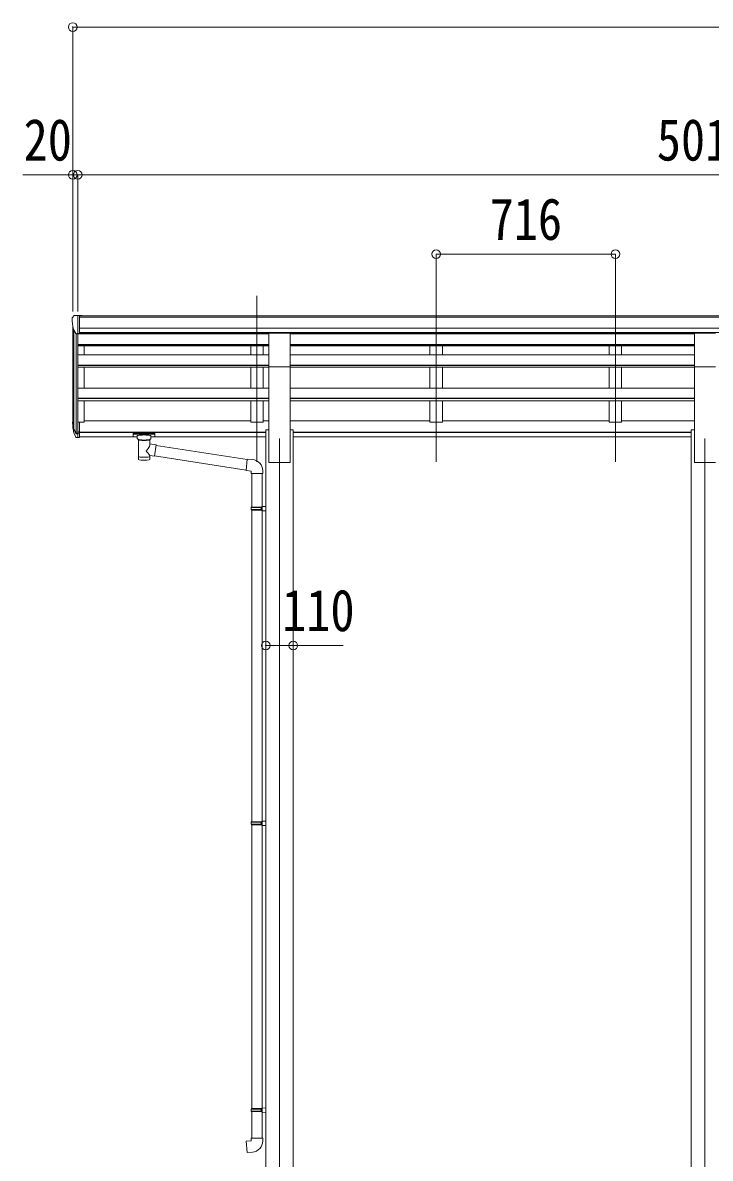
# Model space of a CAD drawing. Units: millimetres at full size. Extents: x -9783 to 9892, y -6828 to 6752.
# Drawn here: x -2835 to -88, y -3878 to 655 of the extents above; entities that cross this region are included whole.
import ezdxf
from ezdxf.enums import TextEntityAlignment as Align

# ---------------------------------------------------------------- set-up
doc = ezdxf.new("R2010")
doc.units = ezdxf.units.MM
doc.header["$LTSCALE"] = 35
doc.header["$PDMODE"] = 32
doc.header["$PDSIZE"] = 35
for name, color, linetype, lineweight in [('0-1_本体', 4, 'Continuous', 9), ('0-2_部品', 7, 'Continuous', 9), ('0-8_PARTS2', 2, 'Continuous', 9), ('0-A_寸法', 6, 'Continuous', 9)]:
    doc.layers.add(name, color=color, linetype=linetype, lineweight=lineweight)
doc.styles.add('ＭＳ ゴシック', font='')
doc.styles.get('ＭＳ ゴシック').set_extended_font_data('MS Gothic')

msp = doc.modelspace()

# ---------------------------------------------------------------- linework, layer by layer
at = {"layer": '0-1_本体'}
for p, q in [((-2608.66, -515.36), (2390.34, -515.36)), ((-2608.66, -520.71), (2390.34, -520.71)), ((-2635.16, -941.2), (-2635.16, -552.11)), ((-2630.88, -570.91), (-2630.88, -965.47)), ((-2621.16, -586.26), (-2621.16, -983.47)), ((-2615.16, -585.74), (-2615.16, -939.03)), ((-2615.16, -587.26), (-1851.66, -587.26)), ((-2608.66, -564.23), (2390.34, -564.24)), ((-2608.66, -581.91), (2390.34, -581.91)), ((-1851.66, -584.28), (-2608.66, -584.28)), ((-1924.16, -584.28), (-1924.16, -587.26)), ((-1874.16, -584.28), (-1874.16, -587.26)), ((-1766.66, -584.28), (-151.66, -584.28)), ((-1766.66, -587.26), (-151.66, -587.26)), ((-1208.16, -584.28), (-1208.16, -587.26)), ((-1158.16, -584.28), (-1158.16, -587.26)), ((-492.16, -584.28), (-492.16, -587.26)), ((-442.16, -584.28), (-442.16, -587.26)), ((-2615.16, -629.26), (-1851.66, -629.26)), ((-2615.16, -630.95), (-1851.66, -630.95)), ((-2615.16, -634.63), (-1851.66, -634.63)), ((-2590.16, -670.6), (-2590.16, -634.63)), ((-1924.16, -634.63), (-1924.16, -670.6)), ((-1874.16, -634.63), (-1874.16, -670.6)), ((-1766.66, -629.26), (-151.66, -629.26)), ((-1766.66, -630.95), (-151.66, -630.95)), ((-1766.66, -634.63), (-151.66, -634.63)), ((-1208.16, -634.63), (-1208.16, -670.6)), ((-1158.16, -634.63), (-1158.16, -670.6)), ((-492.16, -634.63), (-492.16, -670.6)), ((-442.16, -634.63), (-442.16, -670.6)), ((-2615.16, -670.6), (-1851.66, -670.6)), ((-1766.66, -670.6), (-151.66, -670.6)), ((-2615.16, -711.23), (-1851.66, -711.23)), ((-2615.16, -712.9), (-1851.66, -712.9)), ((-2615.16, -719.69), (-1851.66, -719.69)), ((-2590.16, -803.88), (-2590.16, -719.69)), ((-1924.16, -719.69), (-1924.16, -803.88)), ((-1874.16, -719.69), (-1874.16, -803.88)), ((-1851.66, -1100.47), (-1851.66, -718.14)), ((-1766.66, -711.23), (-151.66, -711.23)), ((-1766.66, -712.9), (-151.66, -712.9)), ((-1766.66, -1100.47), (-1766.66, -718.14)), ((-1766.66, -719.69), (-151.66, -719.69)), ((-1208.16, -719.69), (-1208.16, -803.88)), ((-1158.16, -719.69), (-1158.16, -803.88)), ((-492.16, -719.69), (-492.16, -803.88)), ((-442.16, -719.69), (-442.16, -803.88)), ((-151.66, -1100.47), (-151.66, -718.14)), ((-2615.16, -803.88), (-1851.66, -803.88)), ((-1766.66, -803.88), (-151.66, -803.88)), ((-2615.16, -843.02), (-1851.66, -843.02)), ((-2615.16, -844.7), (-1851.66, -844.7)), ((-2615.16, -854.33), (-1851.66, -854.33)), ((-2590.16, -939.86), (-2590.16, -855.57)), ((-1924.16, -855.57), (-1924.16, -939.86)), ((-1766.66, -843.02), (-151.66, -843.02)), ((-1766.66, -844.7), (-151.66, -844.7)), ((-1766.66, -854.33), (-151.66, -854.33)), ((-1208.16, -854.33), (-1208.16, -939.86)), ((-492.16, -854.33), (-492.16, -939.86)), ((-2608.66, -939.86), (-2590.16, -939.86)), ((-2590.16, -934.64), (-1924.16, -934.64)), ((-1874.16, -934.64), (-1851.66, -934.64)), ((-1766.66, -934.64), (-1208.16, -934.64)), ((-1158.16, -934.64), (-492.16, -934.64)), ((-442.16, -934.64), (-151.66, -934.64)), ((-2608.66, -978.94), (-1864.16, -978.94)), ((-2608.66, -980.33), (-1864.16, -980.33)), ((-1864.16, -970.47), (-1851.66, -970.47)), ((-1864.16, -970.47), (-1864.16, -4450.46)), ((-1766.66, -970.47), (-1754.16, -970.47)), ((-1754.16, -970.47), (-1754.16, -4450.46)), ((-1754.16, -978.94), (-164.16, -978.94)), ((-1754.16, -980.33), (-164.16, -980.33)), ((-164.16, -970.47), (-151.66, -970.47)), ((-164.16, -970.47), (-164.16, -4450.46)), ((-2608.66, -997.5), (-2377.16, -997.5)), ((-2323.16, -997.5), (-1864.16, -997.5)), ((-1754.16, -997.5), (-164.16, -997.5)), ((-1851.66, -1100.47), (-1766.66, -1100.47)), ((-151.66, -1100.47), (-66.66, -1100.47))]:
    msp.add_line(p, q, dxfattribs=at)
for points in [[(-1874.16, -855.57), (-1874.16, -939.86), (-1924.16, -939.86)], [(-1158.16, -854.33), (-1158.16, -939.86), (-1208.16, -939.86)], [(-442.16, -854.33), (-442.16, -939.86), (-492.16, -939.86)]]:
    msp.add_lwpolyline(points, dxfattribs=at)
at = {"layer": '0-2_部品'}
for p, q in [((-2637.16, -523.13), (-2637.16, -523.75)), ((-2630.25, -514.32), (-2634.32, -520.13)), ((-2627.16, -513.75), (-2629.5, -513.9)), ((-2627.16, -513.75), (-2608.66, -513.75)), ((-2615.16, -586.74), (-2615.16, -513.75)), ((-2608.66, -513.75), (-2598.66, -513.84)), ((-2608.66, -585.74), (-2608.66, -513.75)), ((-2598.66, -515.36), (-2598.66, -513.84)), ((-2622.79, -584.93), (-2632.06, -568.86)), ((-2615.16, -586.74), (-2620.37, -586.42)), ((-2608.66, -585.74), (-2615.16, -585.74)), ((-1851.66, -583.99), (-1766.66, -583.99)), ((-1851.66, -718.14), (-1851.66, -583.99)), ((-1766.66, -718.14), (-1766.66, -583.99)), ((-151.66, -583.99), (-66.66, -583.99)), ((-151.66, -718.14), (-151.66, -583.99)), ((-1851.66, -718.14), (-1766.66, -718.14)), ((-151.66, -718.14), (-66.66, -718.14)), ((-2615.16, -939.03), (-2615.16, -1000.91)), ((-2608.66, -939.03), (-2615.16, -939.03)), ((-2608.66, -939.03), (-2608.66, -1000.09)), ((-2632.77, -965.07), (-2622.61, -984.24)), ((-2621.6, -982.99), (-2631.35, -964.58)), ((-2630.19, -981.93), (-2622.61, -999.41)), ((-2615.16, -983.74), (-2620.3, -983.74)), ((-2615.16, -985.74), (-2620.01, -985.74)), ((-2608.66, -977.34), (-2615.16, -977.34)), ((-2608.66, -982.74), (-2615.16, -982.74)), ((-2393.66, -985.81), (-2393.66, -996.57)), ((-2393.66, -986), (-2393.66, -987.54)), ((-2391.66, -985.14), (-2308.66, -985.14)), ((-2391.66, -987.32), (-2308.66, -987.32)), ((-2391.66, -997.23), (-2377.16, -997.23)), ((-2377.16, -1004.04), (-2377.16, -993.76)), ((-2323.16, -1004.04), (-2323.16, -993.76)), ((-2323.16, -997.23), (-2308.66, -997.23)), ((-2306.66, -985.81), (-2306.66, -996.57)), ((-2615.16, -1000.91), (-2620.01, -1000.91)), ((-2608.66, -1000.09), (-2615.16, -1000.09)), ((-2373.06, -1008.54), (-2373.08, -1088.83)), ((-2327.26, -1026.11), (-2327.26, -1008.53)), ((-2302.04, -1030.02), (-2327.26, -1026.11)), ((-2302.04, -1030.02), (-2309.06, -1075.28)), ((-1938.23, -1088.52), (-2302.35, -1032.03)), ((-2327.25, -1088.83), (-2327.26, -1072.2)), ((-2327.26, -1072.45), (-2309.06, -1075.28)), ((-1941.9, -1130.46), (-2308.79, -1073.54)), ((-1917.24, -1088.64), (-1938.08, -1086.82)), ((-1922.16, -1144.39), (-1876.16, -1144.39)), ((-1920.16, -1144.39), (-1920.16, -1278.38)), ((-1878.16, -1144.39), (-1878.16, -1275.82)), ((-1876.16, -1144.39), (-1876.16, -1133.47)), ((-1922.16, -1280.38), (-1921.16, -1278.38)), ((-1922.16, -1280.38), (-1878.16, -1280.38)), ((-1922.16, -1280.38), (-1922.16, -1288.38)), ((-1922.16, -1288.38), (-1878.16, -1288.38)), ((-1922.16, -1288.38), (-1921.16, -1290.38)), ((-1921.16, -1278.38), (-1878.16, -1278.38)), ((-1921.16, -1290.38), (-1878.16, -1290.38)), ((-1920.16, -1290.38), (-1920.16, -2534.57)), ((-1882.64, -1280.38), (-1883.07, -1278.38)), ((-1880.16, -1275.88), (-1864.16, -1275.41)), ((-1880.16, -1277.88), (-1880.16, -1275.88)), ((-1880.16, -1277.88), (-1878.16, -1277.88)), ((-1880.16, -1292.88), (-1880.16, -1290.88)), ((-1880.16, -1292.88), (-1864.16, -1293.35)), ((-1878.16, -1292.94), (-1878.16, -2532.01)), ((-1864.16, -1275.41), (-1864.16, -1293.35)), ((-1922.16, -2536.57), (-1921.16, -2534.57)), ((-1922.16, -2536.57), (-1878.16, -2536.57)), ((-1922.16, -2536.57), (-1922.16, -2544.57)), ((-1921.16, -2534.57), (-1878.16, -2534.57)), ((-1882.64, -2536.57), (-1883.07, -2534.57)), ((-1880.16, -2532.07), (-1864.16, -2531.6)), ((-1880.16, -2534.07), (-1880.16, -2532.07)), ((-1880.16, -2534.07), (-1878.16, -2534.07)), ((-1864.16, -2531.6), (-1864.16, -2549.54)), ((-1922.16, -2544.57), (-1878.16, -2544.57)), ((-1922.16, -2544.57), (-1921.16, -2546.57)), ((-1921.16, -2546.57), (-1878.16, -2546.57)), ((-1920.16, -2546.57), (-1920.16, -3679.73)), ((-1880.16, -2549.07), (-1880.16, -2547.07)), ((-1880.16, -2549.07), (-1864.16, -2549.54)), ((-1878.16, -2549.13), (-1878.16, -3677.17)), ((-1922.16, -3681.73), (-1921.16, -3679.73)), ((-1922.16, -3681.73), (-1878.16, -3681.73)), ((-1922.16, -3681.73), (-1922.16, -3689.73)), ((-1922.16, -3689.73), (-1878.16, -3689.73)), ((-1922.16, -3689.73), (-1921.16, -3691.73)), ((-1921.16, -3679.73), (-1878.16, -3679.73)), ((-1921.16, -3691.73), (-1878.16, -3691.73)), ((-1920.16, -3691.73), (-1920.16, -3797.87)), ((-1882.64, -3681.73), (-1883.07, -3679.73)), ((-1880.16, -3677.23), (-1864.16, -3676.76)), ((-1880.16, -3679.23), (-1880.16, -3677.23)), ((-1880.16, -3679.23), (-1878.16, -3679.23)), ((-1880.16, -3694.23), (-1880.16, -3692.23)), ((-1880.16, -3694.23), (-1864.16, -3694.7)), ((-1878.16, -3694.29), (-1878.16, -3797.87)), ((-1864.16, -3676.76), (-1864.16, -3694.7)), ((-1922.16, -3797.87), (-1876.16, -3797.87)), ((-1922.16, -3807.87), (-1922.16, -3797.87)), ((-1876.16, -3797.87), (-1876.16, -3808.79))]:
    msp.add_line(p, q, dxfattribs=at)
for points in [[(-2393.66, -985.81), (-2393.63, -985.61), (-2393.54, -985.47), (-2393.45, -985.38), (-2393.34, -985.32), (-2393.22, -985.27), (-2392.93, -985.21), (-2392.44, -985.16), (-2391.9, -985.14), (-2391.66, -985.14)], [(-2393.66, -996.57), (-2393.63, -996.76), (-2393.54, -996.9), (-2393.45, -996.99), (-2393.34, -997.05), (-2393.22, -997.1), (-2392.93, -997.16), (-2392.44, -997.21), (-2391.9, -997.23), (-2391.66, -997.23)], [(-2308.66, -985.14), (-2308.31, -985.15), (-2307.78, -985.17), (-2307.33, -985.22), (-2307.03, -985.3), (-2306.86, -985.4), (-2306.74, -985.54), (-2306.67, -985.72), (-2306.66, -985.81)], [(-2308.66, -997.23), (-2308.31, -997.23), (-2307.78, -997.2), (-2307.33, -997.15), (-2307.03, -997.07), (-2306.86, -996.97), (-2306.74, -996.83), (-2306.67, -996.65), (-2306.66, -996.57)], [(-2377.12, -1003.98), (-2377.15, -1004.34), (-2376.9, -1005.29), (-2376.38, -1006.18), (-2375.58, -1007.02), (-2374.46, -1007.81), (-2373.06, -1008.54)], [(-2327.26, -1008.53), (-2327.03, -1008.43), (-2325.68, -1007.7), (-2324.56, -1006.85), (-2323.81, -1005.98), (-2323.34, -1005.09), (-2323.17, -1004.2)], [(-1938.08, -1086.82), (-1942.09, -1132.65), (-1922.16, -1134.39), (-1922.16, -1144.39)], [(-1882.64, -1280.38), (-1882.64, -1288.38), (-1883.07, -1290.38)], [(-1880.16, -1290.88), (-1878.16, -1290.88), (-1878.16, -1277.88)], [(-1882.64, -2536.57), (-1882.64, -2544.57), (-1883.07, -2546.57)], [(-1880.16, -2547.07), (-1878.16, -2547.07), (-1878.16, -2534.07)], [(-1882.64, -3681.73), (-1882.64, -3689.73), (-1883.07, -3691.73)], [(-1880.16, -3692.23), (-1878.16, -3692.23), (-1878.16, -3679.23)], [(-1917.24, -3853.61), (-1938.08, -3855.44), (-1942.09, -3809.61), (-1922.16, -3807.87)]]:
    msp.add_lwpolyline(points, dxfattribs=at)
for centre, radius, start, end in [((-2634.16, -523.13), 3, 93, 180), ((-2435.16, -523.75), 202, 180, 192.90261), ((-2629.44, -514.89), 1, 93.5, 145), ((-2620.19, -583.43), 3, 210, 266.5), ((-2546.5, -942.9), 89.07, 174.49576, 194.41188), ((-2547.22, -938.62), 88.05, 177.22392, 197.21071), ((-2501.95, -945.85), 133.22, 183.27987, 195.71302), ((-2620.01, -982.74), 3, 210, 270), ((-2620.3, -982.24), 1.5, 210, 270), ((-2620.01, -997.91), 3, 210, 270), ((-1921.16, -1133.47), 45, 0, 85), ((-1921.16, -3808.79), 45, 275, 0)]:
    msp.add_arc(centre, radius, start, end, dxfattribs=at)
for centre, major_axis, ratio, start_param, end_param in [((-2391.66, -987.54), (2, 0), 0.109601, 1.5707963, 3.1415927), ((-2350.16, -993.76), (27, 0), 0.122176, 6.2831853, 9.424778), ((-2308.66, -987.54), (2, 0), 0.109601, 0, 1.5707963), ((-2350.15, -1008.99), (-22.91, 0.42), 0.072511, 0.0008029, 1.5715993), ((-2350.15, -1010.61), (-22.91, 0.42), 0.072511, 0.0008029, 1.5715993), ((-2350.18, -1008.99), (22.92, 0.42), 0.07247, 4.71158, 6.2823764), ((-2350.18, -1010.61), (22.92, 0.42), 0.07247, 4.71158, 6.2823764), ((-2350.16, -1052.65), (-22.81, -26.62), 0.234429, 1.6855472, 3.1268519), ((-2339.16, -1004.04), (16, 0), 0.361356, 6.2636979, 6.2831853), ((-2350.16, -1076.39), (22.91, 0), 0.122865, 3.1415927, 6.2831853), ((-2347.61, -1050.01), (20.32, -22.25), 0.045535, 0.0389954, 1.3075346), ((-2350.16, -1088.83), (22.92, 0), 0.101955, 3.1415499, 6.2833984)]:
    msp.add_ellipse(centre, major_axis=major_axis, ratio=ratio, start_param=start_param, end_param=end_param, dxfattribs=at)
at = {"layer": '0-8_PARTS2'}
for p, q in [((-1899.16, -1098.12), (-1899.16, -435.6)), ((-1183.16, -1098.12), (-1183.16, -435.6)), ((-467.16, -1098.12), (-467.16, -435.6)), ((-1809.16, -1004.33), (-1809.16, -4550.46)), ((-109.16, -1004.33), (-109.16, -4550.46))]:
    msp.add_line(p, q, dxfattribs=at)
at = {"layer": '0-A_寸法'}
for p, q in [((-2635.16, 637.82), (-2635.16, 47.89)), ((-2635.16, 637.82), (7428.84, 637.82)), ((-2635.16, 47.89), (-2835.16, 47.89)), ((-2635.16, 47.89), (-2635.16, -497.73)), ((-2615.16, 47.89), (-2635.16, 47.89)), ((-2615.16, 47.89), (-2615.16, -497.73)), ((-2615.16, 47.89), (2396.84, 47.89)), ((-2615.16, 47.89), (-2615.16, -497.73)), ((-1183.16, -268.72), (-1183.16, -497.73)), ((-1183.16, -268.72), (-467.16, -268.72)), ((-467.16, -268.72), (-467.16, -497.73)), ((-1864.16, -1830.65), (-1754.16, -1830.65)), ((-1754.16, -1830.65), (-1554.16, -1830.65))]:
    msp.add_line(p, q, dxfattribs=at)
for p in [(-2635.16, 637.82), (-2635.16, 47.89), (-2615.16, 47.89), (-1183.16, -268.72), (-467.16, -268.72), (-1864.16, -1830.65), (-1754.16, -1830.65)]:
    msp.add_point(p, dxfattribs=at)

# ---------------------------------------------------------------- texts
at = {"layer": '0-A_寸法', "color": 7, "style": 'ＭＳ ゴシック', "width": 0.85}
for s, p in [('20', (-2831.41, 54.89)), ('5012', (-301.66, 54.89)), ('716', (-969.54, -261.72)), ('110', (-1798.54, -1823.65))]:
    msp.add_text(s, height=166.8, dxfattribs=at).set_placement(p, align=Align.BOTTOM_LEFT)

doc.saveas('drawing.dxf')
